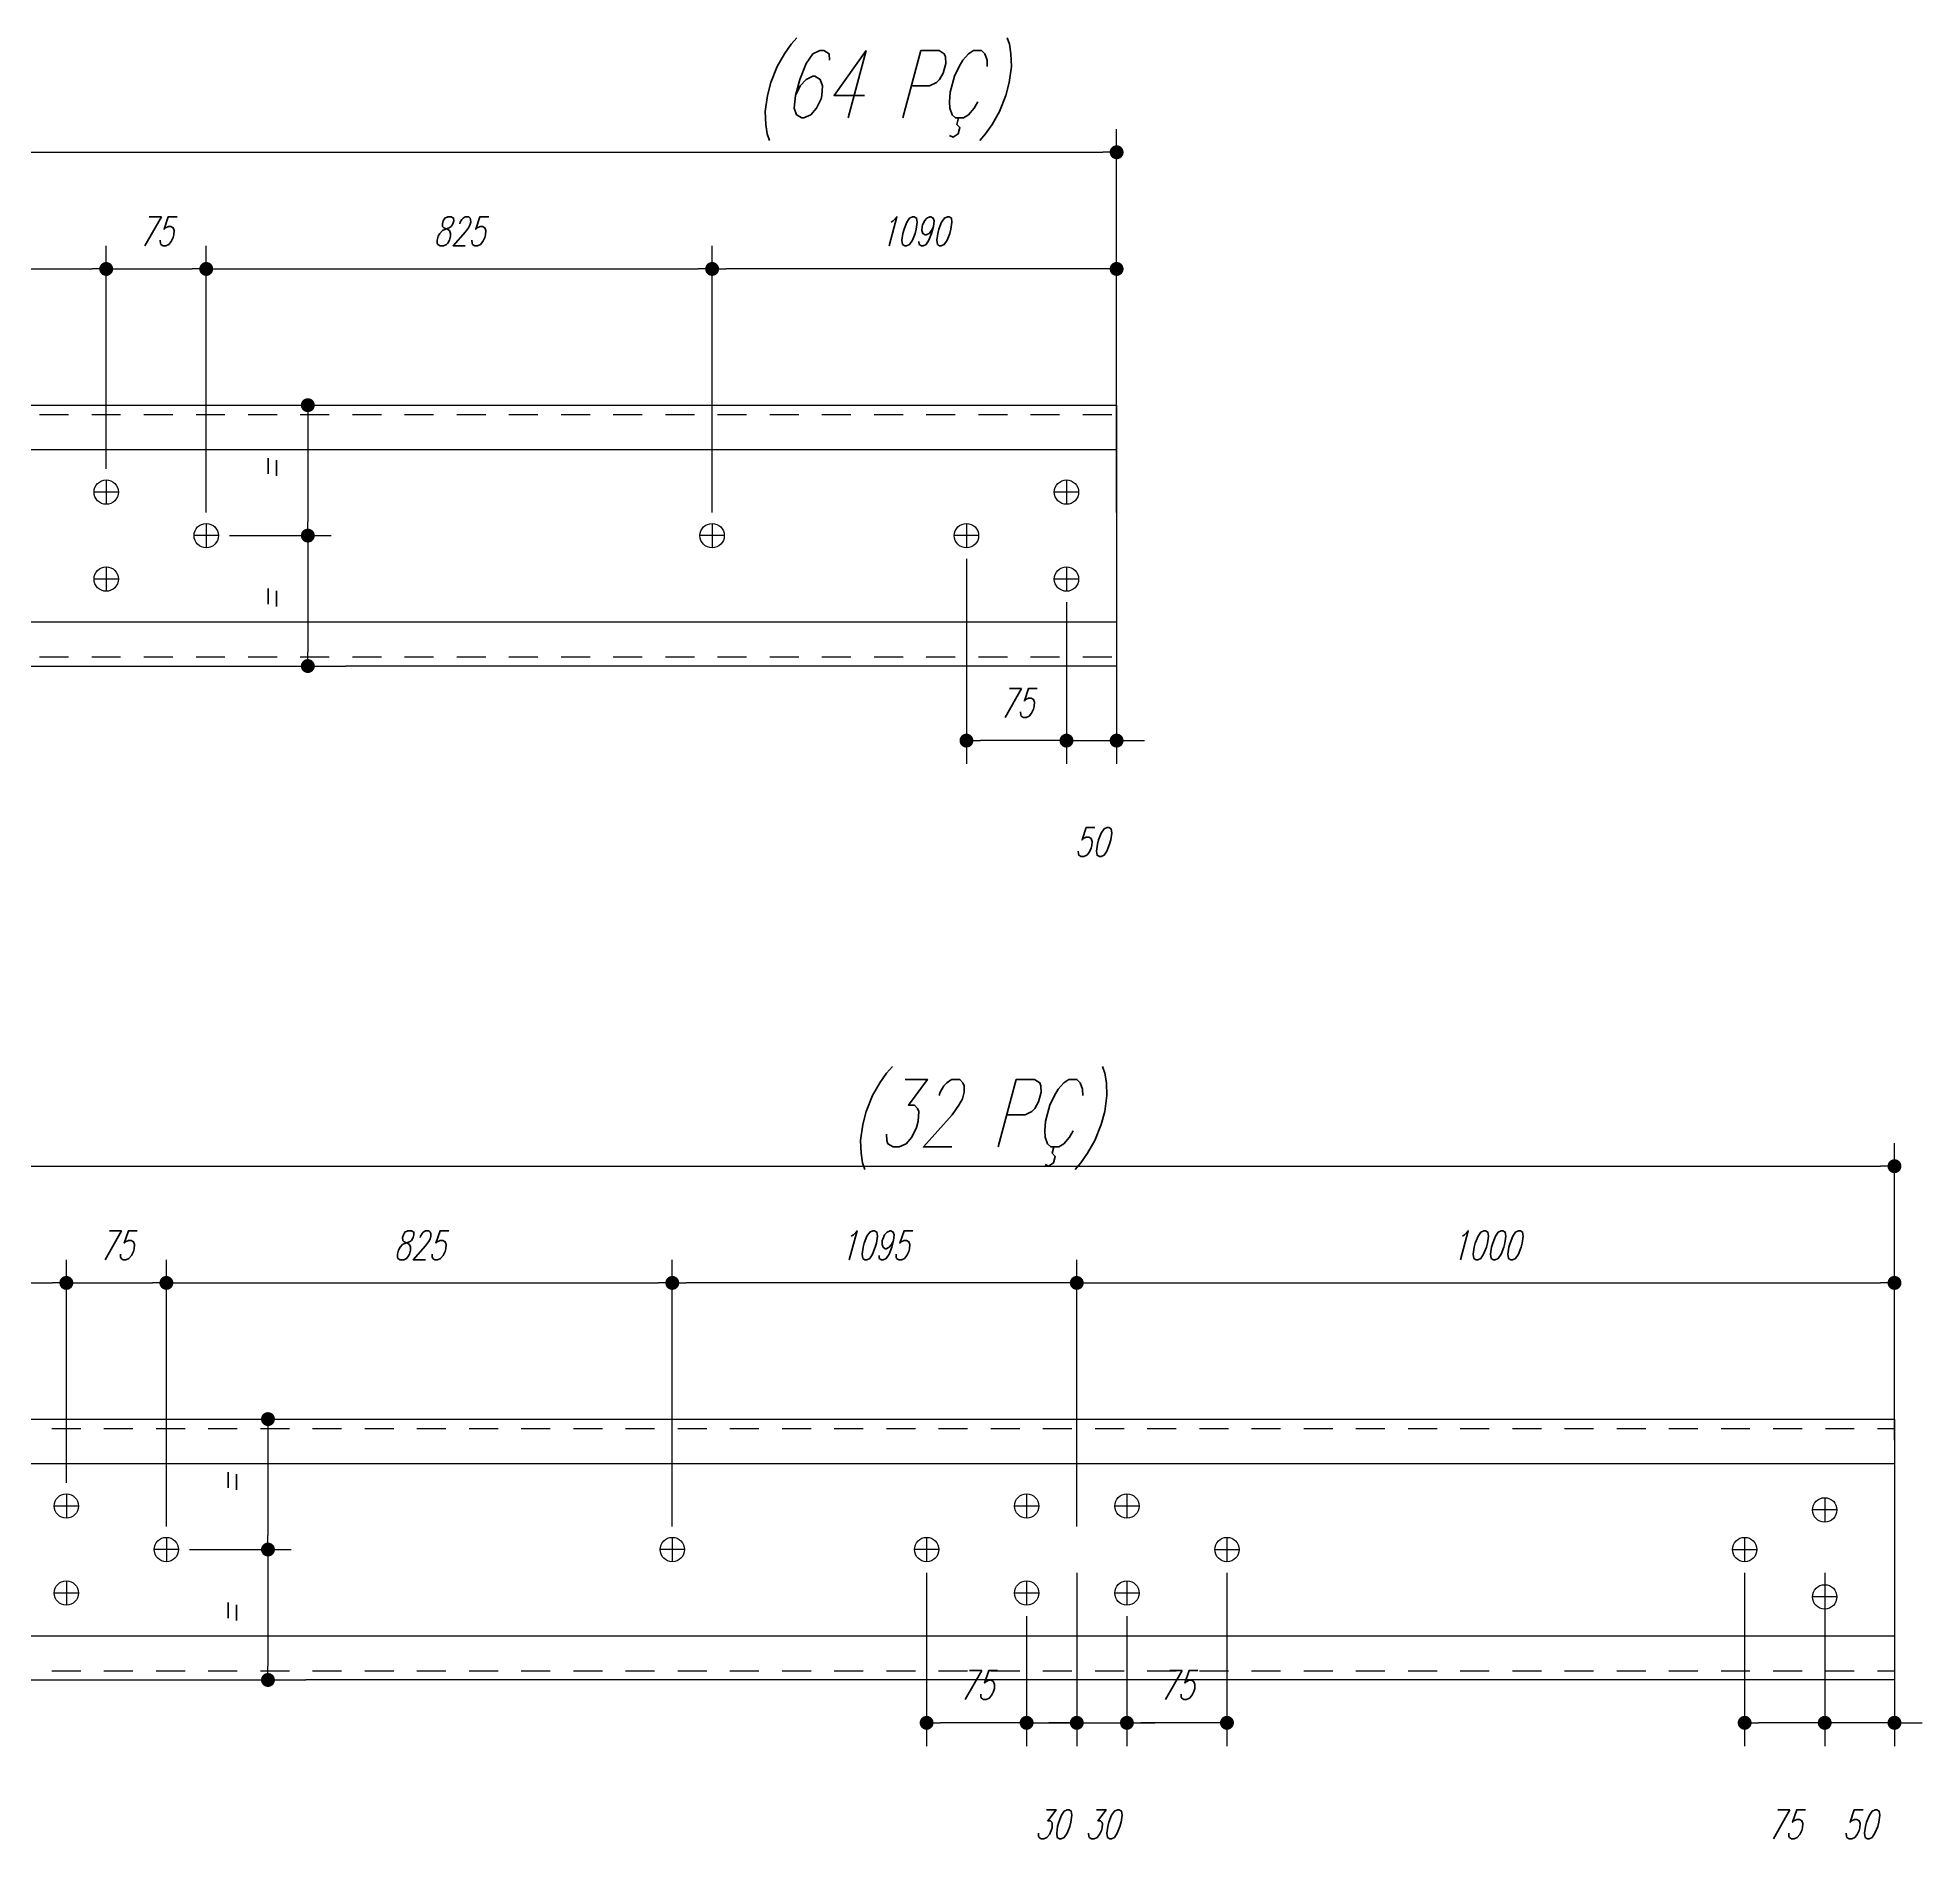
# Model space of a CAD drawing. Extents: x -187 to 453, y 281 to 902.
# Drawn here: x 409.98 to 418.11, y 452.91 to 460.7 of the extents above; entities that cross this region are included whole.
import ezdxf

# ---------------------------------------------------------------- set-up
doc = ezdxf.new("R2010")
doc.units = 0
doc.header["$MEASUREMENT"] = 0
doc.header["$PDMODE"] = 35
doc.linetypes.add('HIDDEN2', pattern=[0.1875, 0.125, -0.0625])
doc.layers.get('DEFPOINTS').update_dxf_attribs({"linetype": 'CONTINUOUS'})
for name, color, linetype in [('CARGAS', 3, 'CONTINUOUS'), ('COTA', 1, 'CONTINUOUS'), ('FORMA', 2, 'CONTINUOUS'), ('TEXTO1', 1, 'CONTINUOUS')]:
    doc.layers.add(name, color=color, linetype=linetype)
doc.styles.add('E100', font='romans.shx', dxfattribs={"width": 0.7, "oblique": 15, "height": 0.125})
doc.styles.add('E120', font='romans.shx', dxfattribs={"width": 0.7, "oblique": 15, "height": 0.15})
doc.dimstyles.get("Standard").update_dxf_attribs({"dimtxt": 0.18, "dimasz": 0.18, "dimexe": 0.18, "dimexo": 0.0625, "dimgap": 0.09, "dimtad": 0, "dimtih": 1, "dimtoh": 1, "dimdec": 4, "dimzin": 0, "dimdsep": 46, "dimtxsty": 'Standard', "dimcen": 0.09, "dimadec": 0, "dimazin": 0, "dimtfac": 1, "dimtdec": 4, "dimtofl": 0, "dimtmove": 0, "dimatfit": 3, "dimfxl": 1, "dimtolj": 1, "dimtzin": 0, "dimarcsym": 0})

# ---------------------------------------------------------------- blocks, each defined once
blk = doc.blocks.new('DOT')
at = {"layer": 'CARGAS', "color": 0, "linetype": 'ByBlock'}
blk.add_line((-0.5, 0), (-1, 0), dxfattribs=at)
at = {"layer": 'CARGAS', "color": 0, "linetype": 'ByBlock', "const_width": 0.5}
blk.add_lwpolyline([(-0.25, 0, 1), (0.25, 0, 1)], format="xyb", close=True, dxfattribs=at)
blk = doc.blocks.new('*D137')
at = {"layer": 'COTA', "linetype": 'Continuous', "lineweight": -2, "transparency": 16777216}
for p, q in [((412.7161, 454.2778), (412.7161, 455.4276)), ((414.4609, 454.2778), (414.4609, 455.4276)), ((414.4009, 455.3276), (412.7761, 455.3276))]:
    blk.add_line(p, q, dxfattribs=at)
at = {"layer": 'DEFPOINTS', "color": 0, "linetype": 'Continuous', "transparency": 16777216}
for p in [(412.7161, 455.3276), (412.7161, 454.1778), (414.4609, 454.1778)]:
    blk.add_point(p, dxfattribs=at)
at = {"layer": 'COTA', "linetype": 'Continuous', "lineweight": -2, "transparency": 16777216, "xscale": 0.06, "yscale": 0.06, "zscale": 0.06, "rotation": 180}
blk.add_blockref('DOT', (412.7161, 455.3276), dxfattribs=at)
at = {"layer": 'COTA', "linetype": 'Continuous', "lineweight": -2, "transparency": 16777216, "xscale": 0.06, "yscale": 0.06, "zscale": 0.06}
blk.add_blockref('DOT', (414.4609, 455.3276), dxfattribs=at)
at = {"layer": 'COTA', "color": 2, "linetype": 'Continuous', "transparency": 16777216, "insert": (413.5885, 455.4901), "char_height": 0.125, "attachment_point": 5, "style": 'E100'}
blk.add_mtext('\\A1;1095', dxfattribs=at)
blk = doc.blocks.new('*D138')
at = {"layer": 'COTA', "linetype": 'Continuous', "lineweight": -2, "transparency": 16777216}
for p, q in [((414.4609, 454.0778), (414.4609, 453.3305)), ((414.2446, 453.8903), (414.2446, 453.3305)), ((414.1846, 453.4305), (414.1246, 453.4305)), ((414.2446, 453.4305), (414.4609, 453.4305)), ((414.5209, 453.4305), (414.5809, 453.4305))]:
    blk.add_line(p, q, dxfattribs=at)
at = {"layer": 'DEFPOINTS', "color": 0, "linetype": 'Continuous', "transparency": 16777216}
for p in [(414.4609, 454.1778), (414.2446, 453.9903), (414.4609, 453.4305)]:
    blk.add_point(p, dxfattribs=at)
at = {"layer": 'COTA', "linetype": 'Continuous', "lineweight": -2, "transparency": 16777216, "xscale": 0.06, "yscale": 0.06, "zscale": 0.06}
blk.add_blockref('DOT', (414.2446, 453.4305), dxfattribs=at)
at = {"layer": 'COTA', "linetype": 'Continuous', "lineweight": -2, "transparency": 16777216, "xscale": 0.06, "yscale": 0.06, "zscale": 0.06, "rotation": 180}
blk.add_blockref('DOT', (414.4609, 453.4305), dxfattribs=at)
at = {"layer": 'COTA', "color": 2, "linetype": 'Continuous', "transparency": 16777216, "insert": (414.3528, 452.993), "char_height": 0.125, "attachment_point": 5, "style": 'E100'}
blk.add_mtext('\\A1;30', dxfattribs=at)
blk = doc.blocks.new('*D140')
at = {"layer": 'COTA', "linetype": 'Continuous', "lineweight": -2, "transparency": 16777216}
for p, q in [((401.4898, 454.8704), (401.4898, 455.9309)), ((417.9881, 454.6494), (417.9881, 455.9309)), ((401.5498, 455.8309), (417.9281, 455.8309))]:
    blk.add_line(p, q, dxfattribs=at)
at = {"layer": 'DEFPOINTS', "color": 0, "linetype": 'Continuous', "transparency": 16777216}
for p in [(417.9881, 455.8309), (401.4898, 454.7704), (417.9881, 454.5494)]:
    blk.add_point(p, dxfattribs=at)
at = {"layer": 'COTA', "linetype": 'Continuous', "lineweight": -2, "transparency": 16777216, "xscale": 0.06, "yscale": 0.06, "zscale": 0.06, "rotation": 180}
blk.add_blockref('DOT', (401.4898, 455.8309), dxfattribs=at)
at = {"layer": 'COTA', "linetype": 'Continuous', "lineweight": -2, "transparency": 16777216, "xscale": 0.06, "yscale": 0.06, "zscale": 0.06}
blk.add_blockref('DOT', (417.9881, 455.8309), dxfattribs=at)
at = {"layer": 'COTA', "color": 2, "linetype": 'Continuous', "transparency": 16777216, "insert": (409.739, 455.9934), "char_height": 0.125, "attachment_point": 5, "style": 'E100'}
blk.add_mtext('\\A1;6990', dxfattribs=at)
blk = doc.blocks.new('*D146')
at = {"layer": 'COTA', "linetype": 'Continuous', "lineweight": -2, "transparency": 16777216}
for p, q in [((408.0285, 455.0465), (408.0285, 455.4276)), ((410.1024, 454.4653), (410.1024, 455.4276)), ((408.0885, 455.3276), (410.0424, 455.3276))]:
    blk.add_line(p, q, dxfattribs=at)
at = {"layer": 'DEFPOINTS', "color": 0, "linetype": 'Continuous', "transparency": 16777216}
for p in [(410.1024, 455.3276), (408.0285, 454.9465), (410.1024, 454.3653)]:
    blk.add_point(p, dxfattribs=at)
at = {"layer": 'COTA', "linetype": 'Continuous', "lineweight": -2, "transparency": 16777216, "xscale": 0.06, "yscale": 0.06, "zscale": 0.06, "rotation": 180}
blk.add_blockref('DOT', (408.0285, 455.3276), dxfattribs=at)
at = {"layer": 'COTA', "linetype": 'Continuous', "lineweight": -2, "transparency": 16777216, "xscale": 0.06, "yscale": 0.06, "zscale": 0.06}
blk.add_blockref('DOT', (410.1024, 455.3276), dxfattribs=at)
at = {"layer": 'COTA', "color": 2, "linetype": 'Continuous', "transparency": 16777216, "insert": (409.0654, 455.4901), "char_height": 0.125, "attachment_point": 5, "style": 'E100'}
blk.add_mtext('\\A1;1000', dxfattribs=at)
blk = doc.blocks.new('*D147')
at = {"layer": 'COTA', "linetype": 'Continuous', "lineweight": -2, "transparency": 16777216}
for p, q in [((410.5339, 454.2778), (410.5339, 455.4276)), ((412.7161, 454.2778), (412.7161, 455.4276)), ((410.5939, 455.3276), (412.6561, 455.3276))]:
    blk.add_line(p, q, dxfattribs=at)
at = {"layer": 'DEFPOINTS', "color": 0, "linetype": 'Continuous', "transparency": 16777216}
for p in [(412.7161, 455.3276), (410.5339, 454.1778), (412.7161, 454.1778)]:
    blk.add_point(p, dxfattribs=at)
at = {"layer": 'COTA', "linetype": 'Continuous', "lineweight": -2, "transparency": 16777216, "xscale": 0.06, "yscale": 0.06, "zscale": 0.06, "rotation": 180}
blk.add_blockref('DOT', (410.5339, 455.3276), dxfattribs=at)
at = {"layer": 'COTA', "linetype": 'Continuous', "lineweight": -2, "transparency": 16777216, "xscale": 0.06, "yscale": 0.06, "zscale": 0.06}
blk.add_blockref('DOT', (412.7161, 455.3276), dxfattribs=at)
at = {"layer": 'COTA', "color": 2, "linetype": 'Continuous', "transparency": 16777216, "insert": (411.625, 455.4901), "char_height": 0.125, "attachment_point": 5, "style": 'E100'}
blk.add_mtext('\\A1;825', dxfattribs=at)
blk = doc.blocks.new('*D148')
at = {"layer": 'COTA', "linetype": 'Continuous', "lineweight": -2, "transparency": 16777216}
for p, q in [((410.9292, 454.7403), (411.0721, 454.7403)), ((410.9721, 454.6803), (410.9721, 454.2378)), ((410.6339, 454.1778), (411.0721, 454.1778))]:
    blk.add_line(p, q, dxfattribs=at)
at = {"layer": 'DEFPOINTS', "color": 0, "linetype": 'Continuous', "transparency": 16777216}
for p in [(410.8292, 454.7403), (410.5339, 454.1778), (410.9721, 454.1778)]:
    blk.add_point(p, dxfattribs=at)
at = {"layer": 'COTA', "linetype": 'Continuous', "lineweight": -2, "transparency": 16777216, "xscale": 0.06, "yscale": 0.06, "zscale": 0.06}
for p, rotation in [((410.9721, 454.7403), 90), ((410.9721, 454.1778), 270)]:
    blk.add_blockref('DOT', p, dxfattribs=dict(at, rotation=rotation))
at = {"layer": 'COTA', "color": 2, "linetype": 'Continuous', "transparency": 16777216, "insert": (410.8096, 454.4591), "char_height": 0.125, "attachment_point": 5, "rotation": 90, "style": 'E100'}
blk.add_mtext('\\A1;=', dxfattribs=at)
blk = doc.blocks.new('*D149')
at = {"layer": 'COTA', "linetype": 'Continuous', "lineweight": -2, "transparency": 16777216}
for p, q in [((410.6339, 454.1778), (411.0721, 454.1778)), ((410.9721, 454.1178), (410.9721, 453.6753))]:
    blk.add_line(p, q, dxfattribs=at)
at = {"layer": 'DEFPOINTS', "color": 0, "linetype": 'Continuous', "transparency": 16777216}
for p in [(410.5339, 454.1778), (410.9721, 453.6153), (410.9721, 453.6153)]:
    blk.add_point(p, dxfattribs=at)
at = {"layer": 'COTA', "linetype": 'Continuous', "lineweight": -2, "transparency": 16777216, "xscale": 0.06, "yscale": 0.06, "zscale": 0.06}
for p, rotation in [((410.9721, 454.1778), 90), ((410.9721, 453.6153), 270)]:
    blk.add_blockref('DOT', p, dxfattribs=dict(at, rotation=rotation))
at = {"layer": 'COTA', "color": 2, "linetype": 'Continuous', "transparency": 16777216, "insert": (410.8096, 453.8966), "char_height": 0.125, "attachment_point": 5, "rotation": 90, "style": 'E100'}
blk.add_mtext('\\A1;=', dxfattribs=at)
blk = doc.blocks.new('*D150')
at = {"layer": 'COTA', "linetype": 'Continuous', "lineweight": -2, "transparency": 16777216}
for p, q in [((414.4609, 454.0778), (414.4609, 453.3305)), ((414.6772, 453.8903), (414.6772, 453.3305)), ((414.4009, 453.4305), (414.3409, 453.4305)), ((414.4609, 453.4305), (414.6772, 453.4305)), ((414.7372, 453.4305), (414.7972, 453.4305))]:
    blk.add_line(p, q, dxfattribs=at)
at = {"layer": 'DEFPOINTS', "color": 0, "linetype": 'Continuous', "transparency": 16777216}
for p in [(414.4609, 454.1778), (414.6772, 453.9903), (414.6772, 453.4305)]:
    blk.add_point(p, dxfattribs=at)
at = {"layer": 'COTA', "linetype": 'Continuous', "lineweight": -2, "transparency": 16777216, "xscale": 0.06, "yscale": 0.06, "zscale": 0.06}
blk.add_blockref('DOT', (414.4609, 453.4305), dxfattribs=at)
at = {"layer": 'COTA', "linetype": 'Continuous', "lineweight": -2, "transparency": 16777216, "xscale": 0.06, "yscale": 0.06, "zscale": 0.06, "rotation": 180}
blk.add_blockref('DOT', (414.6772, 453.4305), dxfattribs=at)
at = {"layer": 'COTA', "color": 2, "linetype": 'Continuous', "transparency": 16777216, "insert": (414.5691, 452.993), "char_height": 0.125, "attachment_point": 5, "style": 'E100'}
blk.add_mtext('\\A1;30', dxfattribs=at)
blk = doc.blocks.new('*D151')
at = {"layer": 'COTA', "linetype": 'Continuous', "lineweight": -2, "transparency": 16777216}
for p, q in [((414.4609, 454.2778), (414.4609, 455.4276)), ((417.9881, 454.9666), (417.9881, 455.4276)), ((414.5209, 455.3276), (417.9281, 455.3276))]:
    blk.add_line(p, q, dxfattribs=at)
at = {"layer": 'DEFPOINTS', "color": 0, "linetype": 'Continuous', "transparency": 16777216}
for p in [(417.9881, 455.3276), (417.9881, 454.8666), (414.4609, 454.1778)]:
    blk.add_point(p, dxfattribs=at)
at = {"layer": 'COTA', "linetype": 'Continuous', "lineweight": -2, "transparency": 16777216, "xscale": 0.06, "yscale": 0.06, "zscale": 0.06, "rotation": 180}
blk.add_blockref('DOT', (414.4609, 455.3276), dxfattribs=at)
at = {"layer": 'COTA', "linetype": 'Continuous', "lineweight": -2, "transparency": 16777216, "xscale": 0.06, "yscale": 0.06, "zscale": 0.06}
blk.add_blockref('DOT', (417.9881, 455.3276), dxfattribs=at)
at = {"layer": 'COTA', "color": 2, "linetype": 'Continuous', "transparency": 16777216, "insert": (416.2245, 455.4901), "char_height": 0.125, "attachment_point": 5, "style": 'E100'}
blk.add_mtext('\\A1;1000', dxfattribs=at)
blk = doc.blocks.new('*D75')
at = {"layer": 'COTA', "linetype": 'Continuous', "lineweight": -2, "transparency": 16777216}
for p, q in [((413.8132, 454.0778), (413.8132, 453.3305)), ((414.2446, 453.8903), (414.2446, 453.3305)), ((414.1846, 453.4305), (413.8732, 453.4305))]:
    blk.add_line(p, q, dxfattribs=at)
at = {"layer": 'DEFPOINTS', "color": 0, "linetype": 'Continuous', "transparency": 16777216}
for p in [(413.8132, 454.1778), (414.2446, 453.9903), (413.8132, 453.4305)]:
    blk.add_point(p, dxfattribs=at)
at = {"layer": 'COTA', "linetype": 'Continuous', "lineweight": -2, "transparency": 16777216, "xscale": 0.06, "yscale": 0.06, "zscale": 0.06, "rotation": 180}
blk.add_blockref('DOT', (413.8132, 453.4305), dxfattribs=at)
at = {"layer": 'COTA', "linetype": 'Continuous', "lineweight": -2, "transparency": 16777216, "xscale": 0.06, "yscale": 0.06, "zscale": 0.06}
blk.add_blockref('DOT', (414.2446, 453.4305), dxfattribs=at)
at = {"layer": 'COTA', "color": 2, "linetype": 'Continuous', "transparency": 16777216, "insert": (414.0289, 453.593), "char_height": 0.125, "attachment_point": 5, "style": 'E100'}
blk.add_mtext('\\A1;75', dxfattribs=at)
blk = doc.blocks.new('*D78')
at = {"layer": 'COTA', "linetype": 'Continuous', "lineweight": -2, "transparency": 16777216}
for p, q in [((410.1024, 454.4653), (410.1024, 455.4276)), ((410.5339, 454.2778), (410.5339, 455.4276)), ((410.1624, 455.3276), (410.4739, 455.3276))]:
    blk.add_line(p, q, dxfattribs=at)
at = {"layer": 'DEFPOINTS', "color": 0, "linetype": 'Continuous', "transparency": 16777216}
for p in [(410.5339, 455.3276), (410.1024, 454.3653), (410.5339, 454.1778)]:
    blk.add_point(p, dxfattribs=at)
at = {"layer": 'COTA', "linetype": 'Continuous', "lineweight": -2, "transparency": 16777216, "xscale": 0.06, "yscale": 0.06, "zscale": 0.06, "rotation": 180}
blk.add_blockref('DOT', (410.1024, 455.3276), dxfattribs=at)
at = {"layer": 'COTA', "linetype": 'Continuous', "lineweight": -2, "transparency": 16777216, "xscale": 0.06, "yscale": 0.06, "zscale": 0.06}
blk.add_blockref('DOT', (410.5339, 455.3276), dxfattribs=at)
at = {"layer": 'COTA', "color": 2, "linetype": 'Continuous', "transparency": 16777216, "insert": (410.3182, 455.4901), "char_height": 0.125, "attachment_point": 5, "style": 'E100'}
blk.add_mtext('\\A1;75', dxfattribs=at)
blk = doc.blocks.new('*D79')
at = {"layer": 'COTA', "linetype": 'Continuous', "lineweight": -2, "transparency": 16777216}
for p, q in [((417.6872, 454.0778), (417.6872, 453.3305)), ((417.9881, 454.0778), (417.9881, 453.3305)), ((417.6272, 453.4305), (417.5672, 453.4305)), ((417.9881, 453.4305), (417.6872, 453.4305)), ((418.0481, 453.4305), (418.1081, 453.4305))]:
    blk.add_line(p, q, dxfattribs=at)
at = {"layer": 'DEFPOINTS', "color": 0, "linetype": 'Continuous', "transparency": 16777216}
for p in [(417.6872, 454.1778), (417.9881, 454.1778), (417.6872, 453.4305)]:
    blk.add_point(p, dxfattribs=at)
at = {"layer": 'COTA', "linetype": 'Continuous', "lineweight": -2, "transparency": 16777216, "xscale": 0.06, "yscale": 0.06, "zscale": 0.06}
blk.add_blockref('DOT', (417.6872, 453.4305), dxfattribs=at)
at = {"layer": 'COTA', "linetype": 'Continuous', "lineweight": -2, "transparency": 16777216, "xscale": 0.06, "yscale": 0.06, "zscale": 0.06, "rotation": 180}
blk.add_blockref('DOT', (417.9881, 453.4305), dxfattribs=at)
at = {"layer": 'COTA', "color": 2, "linetype": 'Continuous', "transparency": 16777216, "insert": (417.8376, 452.993), "char_height": 0.125, "attachment_point": 5, "style": 'E100'}
blk.add_mtext('\\A1;50', dxfattribs=at)
blk = doc.blocks.new('*D80')
at = {"layer": 'COTA', "linetype": 'Continuous', "lineweight": -2, "transparency": 16777216}
for p, q in [((417.3418, 454.0778), (417.3418, 453.3305)), ((417.6872, 453.857), (417.6872, 453.3305)), ((417.6272, 453.4305), (417.4018, 453.4305))]:
    blk.add_line(p, q, dxfattribs=at)
at = {"layer": 'DEFPOINTS', "color": 0, "linetype": 'Continuous', "transparency": 16777216}
for p in [(417.3418, 454.1778), (417.6872, 453.957), (417.3418, 453.4305)]:
    blk.add_point(p, dxfattribs=at)
at = {"layer": 'COTA', "linetype": 'Continuous', "lineweight": -2, "transparency": 16777216, "xscale": 0.06, "yscale": 0.06, "zscale": 0.06, "rotation": 180}
blk.add_blockref('DOT', (417.3418, 453.4305), dxfattribs=at)
at = {"layer": 'COTA', "linetype": 'Continuous', "lineweight": -2, "transparency": 16777216, "xscale": 0.06, "yscale": 0.06, "zscale": 0.06}
blk.add_blockref('DOT', (417.6872, 453.4305), dxfattribs=at)
at = {"layer": 'COTA', "color": 2, "linetype": 'Continuous', "transparency": 16777216, "insert": (417.5145, 452.993), "char_height": 0.125, "attachment_point": 5, "style": 'E100'}
blk.add_mtext('\\A1;75', dxfattribs=at)
blk = doc.blocks.new('*D81')
at = {"layer": 'COTA', "linetype": 'Continuous', "lineweight": -2, "transparency": 16777216}
for p, q in [((415.1087, 454.0778), (415.1087, 453.3305)), ((414.6772, 453.8903), (414.6772, 453.3305)), ((415.0487, 453.4305), (414.7372, 453.4305))]:
    blk.add_line(p, q, dxfattribs=at)
at = {"layer": 'DEFPOINTS', "color": 0, "linetype": 'Continuous', "transparency": 16777216}
for p in [(415.1087, 454.1778), (414.6772, 453.9903), (414.6772, 453.4305)]:
    blk.add_point(p, dxfattribs=at)
at = {"layer": 'COTA', "linetype": 'Continuous', "lineweight": -2, "transparency": 16777216, "xscale": 0.06, "yscale": 0.06, "zscale": 0.06, "rotation": 180}
blk.add_blockref('DOT', (414.6772, 453.4305), dxfattribs=at)
at = {"layer": 'COTA', "linetype": 'Continuous', "lineweight": -2, "transparency": 16777216, "xscale": 0.06, "yscale": 0.06, "zscale": 0.06}
blk.add_blockref('DOT', (415.1087, 453.4305), dxfattribs=at)
at = {"layer": 'COTA', "color": 2, "linetype": 'Continuous', "transparency": 16777216, "insert": (414.893, 453.593), "char_height": 0.125, "attachment_point": 5, "style": 'E100'}
blk.add_mtext('\\A1;75', dxfattribs=at)
blk = doc.blocks.new('*D83')
at = {"layer": 'COTA', "linetype": 'Continuous', "lineweight": -2, "transparency": 16777216}
for p, q in [((412.888, 458.6503), (412.888, 459.8002)), ((414.6328, 458.6503), (414.6328, 459.8002)), ((414.5728, 459.7002), (412.948, 459.7002))]:
    blk.add_line(p, q, dxfattribs=at)
at = {"layer": 'DEFPOINTS', "color": 0, "linetype": 'Continuous', "transparency": 16777216}
for p in [(412.888, 459.7002), (412.888, 458.5503), (414.6328, 458.5503)]:
    blk.add_point(p, dxfattribs=at)
at = {"layer": 'COTA', "linetype": 'Continuous', "lineweight": -2, "transparency": 16777216, "xscale": 0.06, "yscale": 0.06, "zscale": 0.06, "rotation": 180}
blk.add_blockref('DOT', (412.888, 459.7002), dxfattribs=at)
at = {"layer": 'COTA', "linetype": 'Continuous', "lineweight": -2, "transparency": 16777216, "xscale": 0.06, "yscale": 0.06, "zscale": 0.06}
blk.add_blockref('DOT', (414.6328, 459.7002), dxfattribs=at)
at = {"layer": 'COTA', "color": 2, "linetype": 'Continuous', "transparency": 16777216, "insert": (413.7604, 459.8627), "char_height": 0.125, "attachment_point": 5, "style": 'E100'}
blk.add_mtext('\\A1;1090', dxfattribs=at)
blk = doc.blocks.new('*D85')
at = {"layer": 'COTA', "linetype": 'Continuous', "lineweight": -2, "transparency": 16777216}
for p, q in [((401.6617, 459.2429), (401.6617, 460.3034)), ((414.6328, 458.6503), (414.6328, 460.3034)), ((401.7217, 460.2034), (414.5728, 460.2034))]:
    blk.add_line(p, q, dxfattribs=at)
at = {"layer": 'DEFPOINTS', "color": 0, "linetype": 'Continuous', "transparency": 16777216}
for p in [(414.6328, 460.2034), (401.6617, 459.1429), (414.6328, 458.5503)]:
    blk.add_point(p, dxfattribs=at)
at = {"layer": 'COTA', "linetype": 'Continuous', "lineweight": -2, "transparency": 16777216, "xscale": 0.06, "yscale": 0.06, "zscale": 0.06, "rotation": 180}
blk.add_blockref('DOT', (401.6617, 460.2034), dxfattribs=at)
at = {"layer": 'COTA', "linetype": 'Continuous', "lineweight": -2, "transparency": 16777216, "xscale": 0.06, "yscale": 0.06, "zscale": 0.06}
blk.add_blockref('DOT', (414.6328, 460.2034), dxfattribs=at)
at = {"layer": 'COTA', "color": 2, "linetype": 'Continuous', "transparency": 16777216, "insert": (408.1472, 460.3659), "char_height": 0.125, "attachment_point": 5, "style": 'E100'}
blk.add_mtext('\\A1;5980', dxfattribs=at)
blk = doc.blocks.new('*D91')
at = {"layer": 'COTA', "linetype": 'Continuous', "lineweight": -2, "transparency": 16777216}
for p, q in [((408.2003, 459.419), (408.2003, 459.8002)), ((410.2743, 458.8378), (410.2743, 459.8002)), ((408.2603, 459.7002), (410.2143, 459.7002))]:
    blk.add_line(p, q, dxfattribs=at)
at = {"layer": 'DEFPOINTS', "color": 0, "linetype": 'Continuous', "transparency": 16777216}
for p in [(410.2743, 459.7002), (408.2003, 459.319), (410.2743, 458.7378)]:
    blk.add_point(p, dxfattribs=at)
at = {"layer": 'COTA', "linetype": 'Continuous', "lineweight": -2, "transparency": 16777216, "xscale": 0.06, "yscale": 0.06, "zscale": 0.06, "rotation": 180}
blk.add_blockref('DOT', (408.2003, 459.7002), dxfattribs=at)
at = {"layer": 'COTA', "linetype": 'Continuous', "lineweight": -2, "transparency": 16777216, "xscale": 0.06, "yscale": 0.06, "zscale": 0.06}
blk.add_blockref('DOT', (410.2743, 459.7002), dxfattribs=at)
at = {"layer": 'COTA', "color": 2, "linetype": 'Continuous', "transparency": 16777216, "insert": (409.2373, 459.8627), "char_height": 0.125, "attachment_point": 5, "style": 'E100'}
blk.add_mtext('\\A1;1000', dxfattribs=at)
blk = doc.blocks.new('*D92')
at = {"layer": 'COTA', "linetype": 'Continuous', "lineweight": -2, "transparency": 16777216}
for p, q in [((410.7058, 458.6503), (410.7058, 459.8002)), ((412.888, 458.6503), (412.888, 459.8002)), ((410.7658, 459.7002), (412.828, 459.7002))]:
    blk.add_line(p, q, dxfattribs=at)
at = {"layer": 'DEFPOINTS', "color": 0, "linetype": 'Continuous', "transparency": 16777216}
for p in [(412.888, 459.7002), (410.7058, 458.5503), (412.888, 458.5503)]:
    blk.add_point(p, dxfattribs=at)
at = {"layer": 'COTA', "linetype": 'Continuous', "lineweight": -2, "transparency": 16777216, "xscale": 0.06, "yscale": 0.06, "zscale": 0.06, "rotation": 180}
blk.add_blockref('DOT', (410.7058, 459.7002), dxfattribs=at)
at = {"layer": 'COTA', "linetype": 'Continuous', "lineweight": -2, "transparency": 16777216, "xscale": 0.06, "yscale": 0.06, "zscale": 0.06}
blk.add_blockref('DOT', (412.888, 459.7002), dxfattribs=at)
at = {"layer": 'COTA', "color": 2, "linetype": 'Continuous', "transparency": 16777216, "insert": (411.7969, 459.8627), "char_height": 0.125, "attachment_point": 5, "style": 'E100'}
blk.add_mtext('\\A1;825', dxfattribs=at)
blk = doc.blocks.new('*D93')
at = {"layer": 'COTA', "linetype": 'Continuous', "lineweight": -2, "transparency": 16777216}
for p, q in [((411.101, 459.1128), (411.244, 459.1128)), ((411.144, 459.0528), (411.144, 458.6103)), ((410.8058, 458.5503), (411.244, 458.5503))]:
    blk.add_line(p, q, dxfattribs=at)
at = {"layer": 'DEFPOINTS', "color": 0, "linetype": 'Continuous', "transparency": 16777216}
for p in [(411.001, 459.1128), (410.7058, 458.5503), (411.144, 458.5503)]:
    blk.add_point(p, dxfattribs=at)
at = {"layer": 'COTA', "linetype": 'Continuous', "lineweight": -2, "transparency": 16777216, "xscale": 0.06, "yscale": 0.06, "zscale": 0.06}
for p, rotation in [((411.144, 459.1128), 90), ((411.144, 458.5503), 270)]:
    blk.add_blockref('DOT', p, dxfattribs=dict(at, rotation=rotation))
at = {"layer": 'COTA', "color": 2, "linetype": 'Continuous', "transparency": 16777216, "insert": (410.9815, 458.8316), "char_height": 0.125, "attachment_point": 5, "rotation": 90, "style": 'E100'}
blk.add_mtext('\\A1;=', dxfattribs=at)
blk = doc.blocks.new('*D94')
at = {"layer": 'COTA', "linetype": 'Continuous', "lineweight": -2, "transparency": 16777216}
for p, q in [((410.8058, 458.5503), (411.244, 458.5503)), ((411.144, 458.4903), (411.144, 458.0478))]:
    blk.add_line(p, q, dxfattribs=at)
at = {"layer": 'DEFPOINTS', "color": 0, "linetype": 'Continuous', "transparency": 16777216}
for p in [(410.7058, 458.5503), (411.144, 457.9878), (411.144, 457.9878)]:
    blk.add_point(p, dxfattribs=at)
at = {"layer": 'COTA', "linetype": 'Continuous', "lineweight": -2, "transparency": 16777216, "xscale": 0.06, "yscale": 0.06, "zscale": 0.06}
for p, rotation in [((411.144, 458.5503), 90), ((411.144, 457.9878), 270)]:
    blk.add_blockref('DOT', p, dxfattribs=dict(at, rotation=rotation))
at = {"layer": 'COTA', "color": 2, "linetype": 'Continuous', "transparency": 16777216, "insert": (410.9815, 458.2691), "char_height": 0.125, "attachment_point": 5, "rotation": 90, "style": 'E100'}
blk.add_mtext('\\A1;=', dxfattribs=at)
blk = doc.blocks.new('*D96')
at = {"layer": 'COTA', "linetype": 'Continuous', "lineweight": -2, "transparency": 16777216}
for p, q in [((413.985, 458.4503), (413.985, 457.5662)), ((414.4165, 458.2628), (414.4165, 457.5662)), ((414.3565, 457.6662), (414.045, 457.6662))]:
    blk.add_line(p, q, dxfattribs=at)
at = {"layer": 'DEFPOINTS', "color": 0, "linetype": 'Continuous', "transparency": 16777216}
for p in [(413.985, 458.5503), (414.4165, 458.3628), (413.985, 457.6662)]:
    blk.add_point(p, dxfattribs=at)
at = {"layer": 'COTA', "linetype": 'Continuous', "lineweight": -2, "transparency": 16777216, "xscale": 0.06, "yscale": 0.06, "zscale": 0.06, "rotation": 180}
blk.add_blockref('DOT', (413.985, 457.6662), dxfattribs=at)
at = {"layer": 'COTA', "linetype": 'Continuous', "lineweight": -2, "transparency": 16777216, "xscale": 0.06, "yscale": 0.06, "zscale": 0.06}
blk.add_blockref('DOT', (414.4165, 457.6662), dxfattribs=at)
at = {"layer": 'COTA', "color": 2, "linetype": 'Continuous', "transparency": 16777216, "insert": (414.2008, 457.8287), "char_height": 0.125, "attachment_point": 5, "style": 'E100'}
blk.add_mtext('\\A1;75', dxfattribs=at)
blk = doc.blocks.new('*D99')
at = {"layer": 'COTA', "linetype": 'Continuous', "lineweight": -2, "transparency": 16777216}
for p, q in [((410.2743, 458.8378), (410.2743, 459.8002)), ((410.7058, 458.6503), (410.7058, 459.8002)), ((410.3343, 459.7002), (410.6458, 459.7002))]:
    blk.add_line(p, q, dxfattribs=at)
at = {"layer": 'DEFPOINTS', "color": 0, "linetype": 'Continuous', "transparency": 16777216}
for p in [(410.7058, 459.7002), (410.2743, 458.7378), (410.7058, 458.5503)]:
    blk.add_point(p, dxfattribs=at)
at = {"layer": 'COTA', "linetype": 'Continuous', "lineweight": -2, "transparency": 16777216, "xscale": 0.06, "yscale": 0.06, "zscale": 0.06, "rotation": 180}
blk.add_blockref('DOT', (410.2743, 459.7002), dxfattribs=at)
at = {"layer": 'COTA', "linetype": 'Continuous', "lineweight": -2, "transparency": 16777216, "xscale": 0.06, "yscale": 0.06, "zscale": 0.06}
blk.add_blockref('DOT', (410.7058, 459.7002), dxfattribs=at)
at = {"layer": 'COTA', "color": 2, "linetype": 'Continuous', "transparency": 16777216, "insert": (410.49, 459.8627), "char_height": 0.125, "attachment_point": 5, "style": 'E100'}
blk.add_mtext('\\A1;75', dxfattribs=at)
blk = doc.blocks.new('*D100')
at = {"layer": 'COTA', "linetype": 'Continuous', "lineweight": -2, "transparency": 16777216}
for p, q in [((414.6328, 458.3793), (414.6328, 457.5662)), ((414.4165, 458.2628), (414.4165, 457.5662)), ((414.3565, 457.6662), (414.2965, 457.6662)), ((414.4165, 457.6662), (414.6328, 457.6662)), ((414.6928, 457.6662), (414.7528, 457.6662))]:
    blk.add_line(p, q, dxfattribs=at)
at = {"layer": 'DEFPOINTS', "color": 0, "linetype": 'Continuous', "transparency": 16777216}
for p in [(414.6328, 458.4793), (414.4165, 458.3628), (414.6328, 457.6662)]:
    blk.add_point(p, dxfattribs=at)
at = {"layer": 'COTA', "linetype": 'Continuous', "lineweight": -2, "transparency": 16777216, "xscale": 0.06, "yscale": 0.06, "zscale": 0.06}
blk.add_blockref('DOT', (414.4165, 457.6662), dxfattribs=at)
at = {"layer": 'COTA', "linetype": 'Continuous', "lineweight": -2, "transparency": 16777216, "xscale": 0.06, "yscale": 0.06, "zscale": 0.06, "rotation": 180}
blk.add_blockref('DOT', (414.6328, 457.6662), dxfattribs=at)
at = {"layer": 'COTA', "color": 2, "linetype": 'Continuous', "transparency": 16777216, "insert": (414.5246, 457.2287), "char_height": 0.125, "attachment_point": 5, "style": 'E100'}
blk.add_mtext('\\A1;50', dxfattribs=at)

msp = doc.modelspace()

# ---------------------------------------------------------------- linework, layer by layer
at = {"layer": 'COTA', "linetype": 'Continuous'}
for p, q in [((410.32679066, 458.73783606), (410.22179066, 458.73783606)), ((410.27429066, 458.79033606), (410.27429066, 458.68533606)), ((414.46898339, 458.73783606), (414.36398339, 458.73783606)), ((414.41648339, 458.79033606), (414.41648339, 458.68533606)), ((410.70575032, 458.60283606), (410.70575032, 458.49783606)), ((412.88797767, 458.60283606), (412.88797767, 458.49783606)), ((413.98502373, 458.60283606), (413.98502373, 458.49783606)), ((410.75825032, 458.55033606), (410.65325032, 458.55033606)), ((412.94047767, 458.55033606), (412.83547767, 458.55033606)), ((414.03752373, 458.55033606), (413.93252373, 458.55033606)), ((410.27429066, 458.41533606), (410.27429066, 458.31033606)), ((414.41648339, 458.41533606), (414.41648339, 458.31033606)), ((410.32679066, 458.36283606), (410.22179066, 458.36283606)), ((414.46898339, 458.36283606), (414.36398339, 458.36283606)), ((410.15493045, 454.36531232), (410.04993045, 454.36531232)), ((410.10243045, 454.41781232), (410.10243045, 454.31281232)), ((414.29712318, 454.36531232), (414.19212318, 454.36531232)), ((414.24462318, 454.41781232), (414.24462318, 454.31281232)), ((414.72974341, 454.36531232), (414.62474341, 454.36531232)), ((414.67724341, 454.41781232), (414.67724341, 454.31281232)), ((417.73969299, 454.34864161), (417.63469299, 454.34864161)), ((417.68719299, 454.40114161), (417.68719299, 454.29614161)), ((410.53389011, 454.23031232), (410.53389011, 454.12531232)), ((412.71611746, 454.23031232), (412.71611746, 454.12531232)), ((413.81316352, 454.23031232), (413.81316352, 454.12531232)), ((415.10870308, 454.23031232), (415.10870308, 454.12531232)), ((417.34181597, 454.23031232), (417.34181597, 454.12531232)), ((410.58639011, 454.17781232), (410.48139011, 454.17781232)), ((412.76861746, 454.17781232), (412.66361746, 454.17781232)), ((413.86566352, 454.17781232), (413.76066352, 454.17781232)), ((415.05620308, 454.17781232), (415.16120308, 454.17781232)), ((417.28931597, 454.17781232), (417.39431597, 454.17781232)), ((410.10243045, 454.04281232), (410.10243045, 453.93781232)), ((414.24462318, 454.04281232), (414.24462318, 453.93781232)), ((414.67724341, 454.04281232), (414.67724341, 453.93781232)), ((417.68719299, 454.02614161), (417.68719299, 453.92114161)), ((410.15493045, 453.99031232), (410.04993045, 453.99031232)), ((414.29712318, 453.99031232), (414.19212318, 453.99031232)), ((414.72974341, 453.99031232), (414.62474341, 453.99031232)), ((417.73969299, 453.97364161), (417.63469299, 453.97364161))]:
    msp.add_line(p, q, dxfattribs=at)
at = {"layer": 'FORMA', "linetype": 'ByBlock'}
for p, q in [((401.66166992, 459.11283606), (414.63279351, 459.11283606)), ((414.63279351, 459.11283606), (414.63279351, 457.98783606)), ((401.66166992, 458.92187395), (414.63279351, 458.92187395)), ((401.66166992, 458.17879817), (414.63279351, 458.17879817)), ((401.66166992, 457.98783606), (411.30783615, 457.98783606)), ((414.63279351, 457.98783606), (411.30783615, 457.98783606)), ((401.48980971, 454.74031232), (417.98809149, 454.74031232)), ((417.98809149, 454.74031232), (417.98809149, 453.61531232)), ((401.48980971, 454.54935021), (417.98809149, 454.54935021)), ((401.48980971, 453.80627443), (417.98809149, 453.80627443)), ((401.48980971, 453.61531232), (411.13597594, 453.61531232)), ((417.98809149, 453.61531232), (411.13597594, 453.61531232))]:
    msp.add_line(p, q, dxfattribs=at)
at = {"layer": 'FORMA', "linetype": 'HIDDEN2'}
for p, q in [((401.66166992, 459.07293606), (414.63279351, 459.07293606)), ((401.66166992, 458.02773606), (414.63279351, 458.02773606)), ((401.48980971, 454.70041232), (417.98809149, 454.70041232)), ((401.48980971, 453.65521232), (417.98809149, 453.65521232))]:
    msp.add_line(p, q, dxfattribs=at)
at = {"layer": 'FORMA', "linetype": 'ByBlock'}
for centre in [(410.27429066, 458.73783606), (414.41648339, 458.73783606), (410.70575032, 458.55033606), (412.88797767, 458.55033606), (413.98502373, 458.55033606), (410.27429066, 458.36283606), (414.41648339, 458.36283606), (410.10243045, 454.36531232), (414.24462318, 454.36531232), (414.67724341, 454.36531232), (417.68719299, 454.34864161), (410.53389011, 454.17781232), (412.71611746, 454.17781232), (413.81316352, 454.17781232), (415.10870308, 454.17781232), (417.34181597, 454.17781232), (410.10243045, 453.99031232), (414.24462318, 453.99031232), (414.67724341, 453.99031232), (417.68719299, 453.97364161)]:
    msp.add_circle(centre, 0.0525, dxfattribs=at)

# ---------------------------------------------------------------- texts
at = {"layer": 'TEXTO1', "style": 'E120', "oblique": 15, "width": 0.7}
for s, p in [('(64 PÇ)', (413.06537001, 460.35150467)), ('(32 PÇ)', (413.47687528, 455.91422522))]:
    msp.add_text(s, height=0.29061612, dxfattribs=at).set_placement(p)

# ---------------------------------------------------------------- dimensions: what is measured, and where the dimension line sits
at = {"layer": 'COTA', "linetype": 'Continuous'}
for base, p1, p2, angle, text, picture, middle in [((414.63279351, 460.20341537), (401.66166992, 459.14288606), (414.63279351, 458.55033606), 180, '5980', '*D85', (408.14723172, 460.36591537)), ((412.88797767, 459.70015233), (414.63279351, 458.55033606), (412.88797767, 458.55033606), 180, '1090', '*D83', (413.76038559, 459.86265233)), ((411.14397364, 458.55033606), (411.00101142, 459.11283606), (410.70575032, 458.55033606), 90, '=', '*D93', (410.98147364, 458.83158606)), ((411.14397364, 457.98783606), (410.70575032, 458.55033606), (411.14397364, 457.98783606), 90, '=', '*D94', (410.98147364, 458.26908606)), ((417.98809149, 455.83089163), (401.48980971, 454.77036232), (417.98809149, 454.54935021), 180, '6990', '*D140', (409.7389506, 455.99339163)), ((412.71611746, 455.32762859), (414.4609333, 454.17781232), (412.71611746, 454.17781232), 180, '1095', '*D137', (413.58852538, 455.49012859)), ((410.97211343, 454.17781232), (410.82915121, 454.74031232), (410.53389011, 454.17781232), 90, '=', '*D148', (410.80961343, 454.45906232)), ((410.97211343, 453.61531232), (410.53389011, 454.17781232), (410.97211343, 453.61531232), 90, '=', '*D149', (410.80961343, 453.89656232)), ((414.4609333, 453.43049278), (414.24462318, 453.99031232), (414.4609333, 454.17781232), 180, '30', '*D138', (414.35277824, 452.99299278))]:
    dim = msp.add_linear_dim(base=base, p1=p1, p2=p2, angle=angle, text=text, dimstyle='Standard', override={"dimscale": 0.1, "dimtxt": 0.125, "dimasz": 0.6, "dimexe": 1, "dimexo": 1, "dimgap": 1, "dimtad": 1, "dimtih": 0, "dimtoh": 0, "dimlfac": 1000, "dimzin": 12, "dimtxsty": 'E100', "dimblk1": 'DOT', "dimblk2": 'DOT', "dimsah": 1, "dimcen": 0.3, "dimclrd": 256, "dimclre": 256, "dimclrt": 2, "dimadec": 2, "dimtofl": 1, "dimtmove": 2, "dimldrblk": 'DOT', "dimtvp": 1, "dimtzin": 12}, dxfattribs=at)
    dim.commit()
    dim.dimension.update_dxf_attribs({"geometry": picture, "text_midpoint": middle})
for base, p1, p2, text, picture, middle in [((410.27429066, 459.70015233), (408.20032666, 459.3189942), (410.27429066, 458.73783606), '1000', '*D91', (409.23730866, 459.86265233)), ((410.70575032, 459.70015233), (410.27429066, 458.73783606), (410.70575032, 458.55033606), '75', '*D99', (410.49002049, 459.86265233)), ((412.88797767, 459.70015233), (410.70575032, 458.55033606), (412.88797767, 458.55033606), '825', '*D92', (411.796864, 459.86265233)), ((413.98502373, 457.66619374), (414.41648339, 458.36283606), (413.98502373, 458.55033606), '75', '*D96', (414.20075356, 457.82869374)), ((414.63279351, 457.66619374), (414.41648339, 458.36283606), (414.63279351, 458.47930103), '50', '*D100', (414.52463845, 457.22869374)), ((410.10243045, 455.32762859), (408.02846645, 454.94647045), (410.10243045, 454.36531232), '1000', '*D146', (409.06544845, 455.49012859)), ((410.53389011, 455.32762859), (410.10243045, 454.36531232), (410.53389011, 454.17781232), '75', '*D78', (410.31816028, 455.49012859)), ((412.71611746, 455.32762859), (410.53389011, 454.17781232), (412.71611746, 454.17781232), '825', '*D147', (411.62500378, 455.49012859)), ((417.98809149, 455.32762859), (414.4609333, 454.17781232), (417.98809149, 454.86662056), '1000', '*D151', (416.2245124, 455.49012859)), ((413.81316352, 453.43049278), (414.24462318, 453.99031232), (413.81316352, 454.17781232), '75', '*D75', (414.02889335, 453.59299278)), ((414.67724341, 453.43049278), (414.4609333, 454.17781232), (414.67724341, 453.99031232), '30', '*D150', (414.56908836, 452.99299278)), ((414.67724341, 453.43049278), (415.10870308, 454.17781232), (414.67724341, 453.99031232), '75', '*D81', (414.89297325, 453.59299278)), ((417.34181597, 453.43049278), (417.68719299, 453.95697089), (417.34181597, 454.17781232), '75', '*D80', (417.51450448, 452.99299278)), ((417.68719299, 453.43049278), (417.98809149, 454.17781232), (417.68719299, 454.17781232), '50', '*D79', (417.83764224, 452.99299278))]:
    dim = msp.add_linear_dim(base=base, p1=p1, p2=p2, text=text, dimstyle='Standard', override={"dimscale": 0.1, "dimtxt": 0.125, "dimasz": 0.6, "dimexe": 1, "dimexo": 1, "dimgap": 1, "dimtad": 1, "dimtih": 0, "dimtoh": 0, "dimlfac": 1000, "dimzin": 12, "dimtxsty": 'E100', "dimblk1": 'DOT', "dimblk2": 'DOT', "dimsah": 1, "dimcen": 0.3, "dimclrd": 256, "dimclre": 256, "dimclrt": 2, "dimadec": 2, "dimtofl": 1, "dimtmove": 2, "dimldrblk": 'DOT', "dimtvp": 1, "dimtzin": 12}, dxfattribs=at)
    dim.commit()
    dim.dimension.update_dxf_attribs({"geometry": picture, "text_midpoint": middle})

doc.saveas('drawing.dxf')
